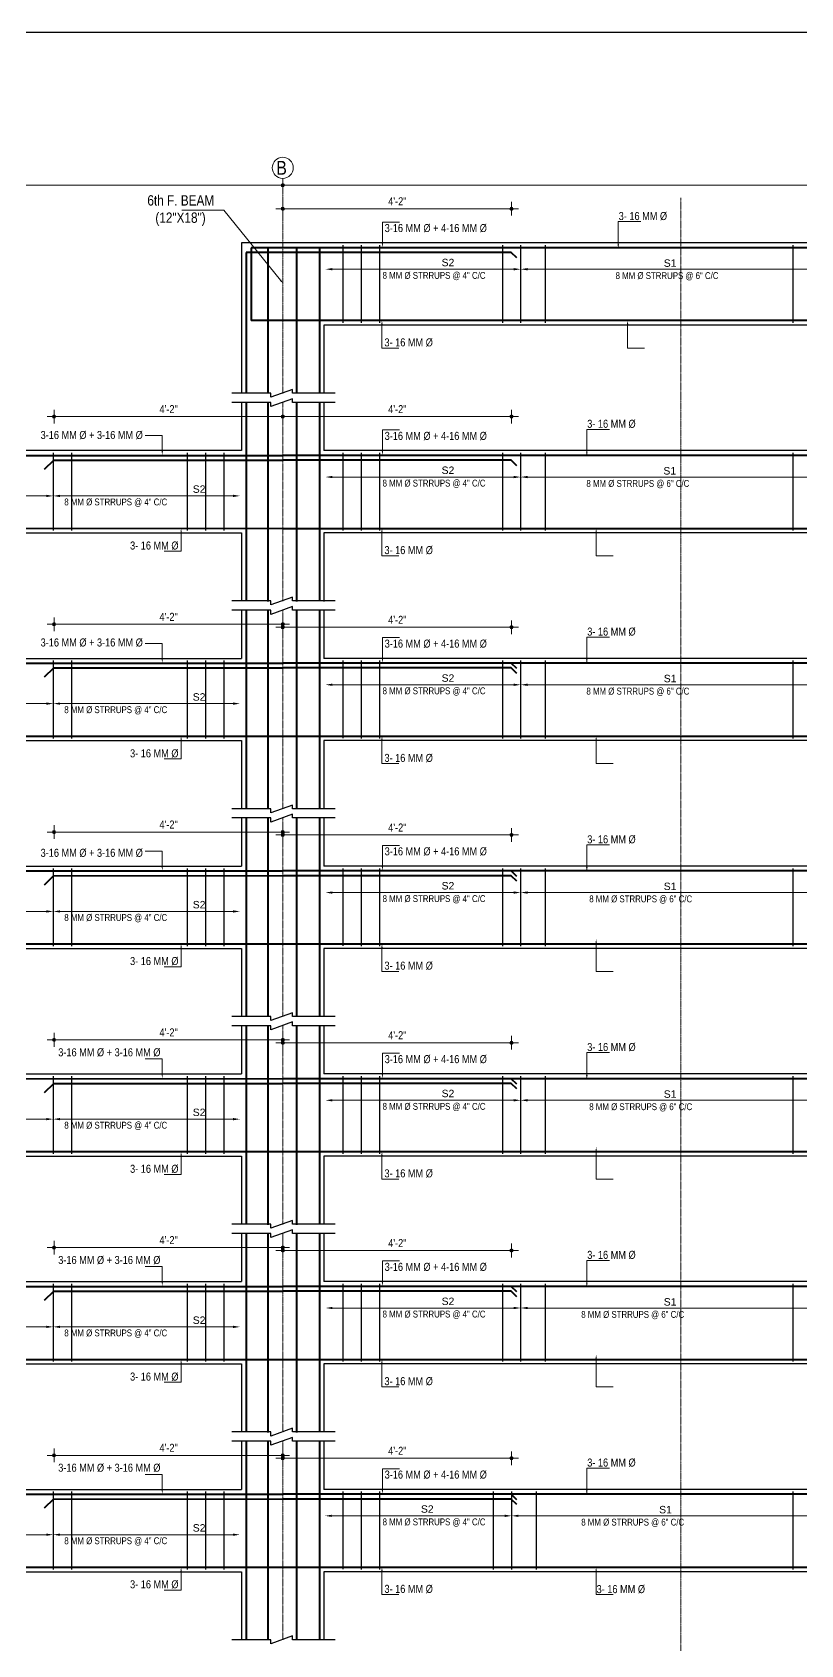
# Model space of a CAD drawing. Header units: inches. Extents: x 57837 to 133168, y 6972 to 27776.
# Drawn here: x 66768 to 67440, y 8553 to 9963 of the extents above; entities that cross this region are included whole.
import ezdxf

# ---------------------------------------------------------------- set-up
doc = ezdxf.new("R2010")
doc.units = ezdxf.units.IN
doc.header["$MEASUREMENT"] = 0
doc.linetypes.add('CENTER', pattern=[2, 1.25, -0.25, 0.25, -0.25])
doc.linetypes.add('CENTER2', pattern=[1.125, 0.75, -0.125, 0.125, -0.125])
for name, color, linetype, lineweight in [('CENTER', 9, 'CENTER', 5), ('DIM', 2, 'Continuous', 13), ('ROD', 1, 'Continuous', 40), ('STIRRUPS', 4, 'Continuous', 30)]:
    doc.layers.add(name, color=color, linetype=linetype, lineweight=lineweight)
for name, color, linetype in [('elevation', 3, 'Continuous'), ('text', 255, 'Continuous'), ('walls', 32, 'Continuous')]:
    doc.layers.add(name, color=color, linetype=linetype)
doc.styles.add('Arial', font='arial.ttf', dxfattribs={"height": 6.5})
doc.styles.get("Standard").update_dxf_attribs({"font": 'ARIALN.TTF', "height": 7})

msp = doc.modelspace()

# ---------------------------------------------------------------- hatches: boundary and pattern name
at = {"lineweight": 13}
h = msp.add_hatch(color=256, dxfattribs=at)
edge = h.paths.add_edge_path()
edge.add_arc((66986.7, 9829.4), 1.42, 0, 360)
h = msp.add_hatch(color=256, dxfattribs=at)
edge = h.paths.add_edge_path()
edge.add_arc((66986.7, 9829.4), 1.42, 0, 360)
h = msp.add_hatch(color=256, dxfattribs=at)
edge = h.paths.add_edge_path()
edge.add_arc((66986.7, 9808.8), 1.42, 0, 360)
h = msp.add_hatch(color=256, dxfattribs=at)
edge = h.paths.add_edge_path()
edge.add_arc((67186.7, 9808.8), 1.42, 0, 360)
h = msp.add_hatch(color=256, dxfattribs=at)
edge = h.paths.add_edge_path()
edge.add_arc((66786.7, 9627), 1.42, 0, 360)
h = msp.add_hatch(color=256, dxfattribs=at)
edge = h.paths.add_edge_path()
edge.add_arc((66986.7, 9627), 1.42, 0, 360)
h = msp.add_hatch(color=256, dxfattribs=at)
edge = h.paths.add_edge_path()
edge.add_arc((66986.7, 9627), 1.42, 0, 360)
h = msp.add_hatch(color=256, dxfattribs=at)
edge = h.paths.add_edge_path()
edge.add_arc((67186.7, 9627), 1.42, 0, 360)
h = msp.add_hatch(color=256, dxfattribs=at)
edge = h.paths.add_edge_path()
edge.add_arc((66786.7, 9445.3), 1.42, 0, 360)
h = msp.add_hatch(color=256, dxfattribs=at)
edge = h.paths.add_edge_path()
edge.add_arc((66986.7, 9445.3), 1.42, 0, 360)
h = msp.add_hatch(color=256, dxfattribs=at)
edge = h.paths.add_edge_path()
edge.add_arc((66986.7, 9442.7), 1.42, 0, 360)
h = msp.add_hatch(color=256, dxfattribs=at)
edge = h.paths.add_edge_path()
edge.add_arc((67186.7, 9442.7), 1.42, 0, 360)
h = msp.add_hatch(color=256, dxfattribs=at)
edge = h.paths.add_edge_path()
edge.add_arc((66786.7, 9263.5), 1.42, 0, 360)
h = msp.add_hatch(color=256, dxfattribs=at)
edge = h.paths.add_edge_path()
edge.add_arc((66986.7, 9263.5), 1.42, 0, 360)
h = msp.add_hatch(color=256, dxfattribs=at)
edge = h.paths.add_edge_path()
edge.add_arc((66986.7, 9261), 1.42, 0, 360)
h = msp.add_hatch(color=256, dxfattribs=at)
edge = h.paths.add_edge_path()
edge.add_arc((67186.7, 9261), 1.42, 0, 360)
h = msp.add_hatch(color=256, dxfattribs=at)
edge = h.paths.add_edge_path()
edge.add_arc((66786.7, 9081.8), 1.42, 0, 360)
h = msp.add_hatch(color=256, dxfattribs=at)
edge = h.paths.add_edge_path()
edge.add_arc((66986.7, 9081.8), 1.42, 0, 360)
h = msp.add_hatch(color=256, dxfattribs=at)
edge = h.paths.add_edge_path()
edge.add_arc((66986.7, 9079.2), 1.42, 0, 360)
h = msp.add_hatch(color=256, dxfattribs=at)
edge = h.paths.add_edge_path()
edge.add_arc((67186.7, 9079.2), 1.42, 0, 360)
h = msp.add_hatch(color=256, dxfattribs=at)
edge = h.paths.add_edge_path()
edge.add_arc((66786.7, 8900.1), 1.42, 0, 360)
h = msp.add_hatch(color=256, dxfattribs=at)
edge = h.paths.add_edge_path()
edge.add_arc((66986.7, 8900.1), 1.42, 0, 360)
h = msp.add_hatch(color=256, dxfattribs=at)
edge = h.paths.add_edge_path()
edge.add_arc((66986.7, 8897.5), 1.42, 0, 360)
h = msp.add_hatch(color=256, dxfattribs=at)
edge = h.paths.add_edge_path()
edge.add_arc((67186.7, 8897.5), 1.42, 0, 360)
h = msp.add_hatch(color=256, dxfattribs=at)
edge = h.paths.add_edge_path()
edge.add_arc((66786.7, 8718.3), 1.42, 0, 360)
h = msp.add_hatch(color=256, dxfattribs=at)
edge = h.paths.add_edge_path()
edge.add_arc((66986.7, 8718.3), 1.42, 0, 360)
h = msp.add_hatch(color=256, dxfattribs=at)
edge = h.paths.add_edge_path()
edge.add_arc((66986.7, 8715.8), 1.42, 0, 360)
h = msp.add_hatch(color=256, dxfattribs=at)
edge = h.paths.add_edge_path()
edge.add_arc((67186.7, 8715.8), 1.42, 0, 360)

# ---------------------------------------------------------------- linework, layer by layer
at = {"color": 1}
msp.add_line((65792, 9963.2), (68482, 9963.2), dxfattribs=at)
at = {"lineweight": 13}
for p, q in [((66986.7, 9823.4), (66986.7, 9835.4)), ((66986.7, 9835.4), (66986.7, 9823.4)), ((66992.7, 9829.4), (66980.7, 9829.4)), ((66980.7, 9829.4), (66992.7, 9829.4)), ((66992.7, 9808.8), (66980.7, 9808.8)), ((66986.7, 9802.8), (66986.7, 9814.8)), ((67180.7, 9808.8), (67192.7, 9808.8)), ((67186.7, 9814.8), (67186.7, 9802.8)), ((66792.7, 9627), (66780.7, 9627)), ((66786.7, 9621), (66786.7, 9633)), ((66992.7, 9627), (66980.7, 9627)), ((66980.7, 9627), (66992.7, 9627)), ((66986.7, 9621), (66986.7, 9633)), ((66986.7, 9633), (66986.7, 9621)), ((67180.7, 9627), (67192.7, 9627)), ((67186.7, 9633), (67186.7, 9621)), ((66786.7, 9439.3), (66786.7, 9451.3)), ((66986.7, 9451.3), (66986.7, 9439.3)), ((66792.7, 9445.3), (66780.7, 9445.3)), ((66980.7, 9445.3), (66992.7, 9445.3)), ((66992.7, 9442.7), (66980.7, 9442.7)), ((66986.7, 9436.7), (66986.7, 9448.7)), ((67180.7, 9442.7), (67192.7, 9442.7)), ((67186.7, 9448.7), (67186.7, 9436.7)), ((66786.7, 9257.5), (66786.7, 9269.5)), ((66986.7, 9269.5), (66986.7, 9257.5)), ((66792.7, 9263.5), (66780.7, 9263.5)), ((66980.7, 9263.5), (66992.7, 9263.5)), ((66992.7, 9261), (66980.7, 9261)), ((66986.7, 9255), (66986.7, 9267)), ((67180.7, 9261), (67192.7, 9261)), ((67186.7, 9267), (67186.7, 9255)), ((66786.7, 9075.8), (66786.7, 9087.8)), ((66986.7, 9087.8), (66986.7, 9075.8)), ((66986.7, 9073.2), (66986.7, 9085.2)), ((67186.7, 9085.2), (67186.7, 9073.2)), ((66792.7, 9081.8), (66780.7, 9081.8)), ((66980.7, 9081.8), (66992.7, 9081.8)), ((66992.7, 9079.2), (66980.7, 9079.2)), ((67180.7, 9079.2), (67192.7, 9079.2)), ((66786.7, 8894.1), (66786.7, 8906.1)), ((66986.7, 8906.1), (66986.7, 8894.1)), ((66986.7, 8891.5), (66986.7, 8903.5)), ((67186.7, 8903.5), (67186.7, 8891.5)), ((66792.7, 8900.1), (66780.7, 8900.1)), ((66980.7, 8900.1), (66992.7, 8900.1)), ((66992.7, 8897.5), (66980.7, 8897.5)), ((67180.7, 8897.5), (67192.7, 8897.5)), ((66792.7, 8718.3), (66780.7, 8718.3)), ((66786.7, 8712.3), (66786.7, 8724.3)), ((66980.7, 8718.3), (66992.7, 8718.3)), ((66986.7, 8724.3), (66986.7, 8712.3)), ((66986.7, 8709.8), (66986.7, 8721.8)), ((67186.7, 8721.8), (67186.7, 8709.8)), ((66992.7, 8715.8), (66980.7, 8715.8)), ((67180.7, 8715.8), (67192.7, 8715.8))]:
    msp.add_line(p, q, dxfattribs=at)
for p, q in [((67858.8, 9778.9), (66950.7, 9778.9)), ((66950.7, 9778.9), (66950.7, 9647.4)), ((66950.7, 9706.9), (66950.7, 9647.4)), ((66950.7, 9706.9), (66950.7, 9647.4)), ((67022.7, 9706.9), (67022.7, 9647.4)), ((67638.7, 9706.9), (67022.7, 9706.9)), ((67022.7, 9706.9), (67022.7, 9647.4)), ((67022.7, 9706.9), (67022.7, 9647.4)), ((67022.7, 9706.9), (67022.7, 9647.4)), ((66950.7, 9639.3), (66950.7, 9597.2)), ((66950.7, 9639.3), (66950.7, 9597.2)), ((67022.7, 9639.3), (67022.7, 9597.2)), ((67022.7, 9639.3), (67022.7, 9597.2)), ((67022.7, 9639.3), (67022.7, 9597.2)), ((67022.7, 9639.3), (67022.7, 9597.6)), ((67022.7, 9639.3), (67022.7, 9597.2)), ((66950.7, 9597.2), (66282.7, 9597.2)), ((67858.8, 9597.2), (67022.7, 9597.2)), ((66354.7, 9525.2), (66950.7, 9525.2)), ((66950.7, 9525.2), (66950.7, 9465.7)), ((66950.7, 9525.2), (66950.7, 9465.7)), ((66950.7, 9525.2), (66950.7, 9465.7)), ((67022.7, 9525.2), (67022.7, 9465.7)), ((67638.7, 9525.2), (67022.7, 9525.2)), ((67022.7, 9525.2), (67022.7, 9465.7)), ((67022.7, 9525.2), (67022.7, 9465.7)), ((67022.7, 9525.2), (67022.7, 9465.7)), ((67022.7, 9525.2), (67022.7, 9465.3)), ((66950.7, 9457.6), (66950.7, 9415.5)), ((66950.7, 9457.6), (66950.7, 9415.5)), ((67022.7, 9457.6), (67022.7, 9415.5)), ((67022.7, 9457.6), (67022.7, 9415.5)), ((67022.7, 9457.6), (67022.7, 9415.5)), ((67022.7, 9457.6), (67022.7, 9415.8)), ((67022.7, 9457.6), (67022.7, 9415.5)), ((66402.6, 9415.5), (66950.7, 9415.5)), ((67858.8, 9415.5), (67022.7, 9415.5)), ((66354.7, 9343.5), (66950.7, 9343.5)), ((66950.7, 9343.5), (66950.7, 9284)), ((66950.7, 9343.5), (66950.7, 9284)), ((66950.7, 9343.5), (66950.7, 9284)), ((67022.7, 9343.5), (67022.7, 9284)), ((67638.7, 9343.5), (67022.7, 9343.5)), ((67022.7, 9343.5), (67022.7, 9284)), ((67022.7, 9343.5), (67022.7, 9284)), ((67022.7, 9343.5), (67022.7, 9284)), ((66950.7, 9275.9), (66950.7, 9233.7)), ((66950.7, 9275.9), (66950.7, 9233.7)), ((67022.7, 9275.9), (67022.7, 9233.7)), ((67022.7, 9275.9), (67022.7, 9233.7)), ((67022.7, 9275.9), (67022.7, 9233.7)), ((67022.7, 9275.9), (67022.7, 9234.1)), ((67022.7, 9275.9), (67022.7, 9233.7)), ((66402.6, 9233.7), (66950.7, 9233.7)), ((67858.8, 9233.7), (67022.7, 9233.7)), ((66354.7, 9161.7), (66950.7, 9161.7)), ((66950.7, 9161.7), (66950.7, 9102.2)), ((66950.7, 9161.7), (66950.7, 9102.2)), ((66950.7, 9161.7), (66950.7, 9102.2)), ((67022.7, 9161.7), (67022.7, 9102.2)), ((67638.7, 9161.7), (67022.7, 9161.7)), ((67022.7, 9161.7), (67022.7, 9102.2)), ((67022.7, 9161.7), (67022.7, 9102.2)), ((67022.7, 9161.7), (67022.7, 9102.2)), ((67022.7, 9161.7), (67022.7, 9101.9)), ((66950.7, 9094.1), (66950.7, 9052)), ((66950.7, 9094.1), (66950.7, 9052)), ((67022.7, 9094.1), (67022.7, 9052)), ((67022.7, 9094.1), (67022.7, 9052)), ((67022.7, 9094.1), (67022.7, 9052)), ((67022.7, 9094.1), (67022.7, 9052.4)), ((67022.7, 9094.1), (67022.7, 9052)), ((66402.6, 9052), (66950.7, 9052)), ((67858.8, 9052), (67022.7, 9052)), ((66354.7, 8980), (66950.7, 8980)), ((66950.7, 8980), (66950.7, 8920.5)), ((66950.7, 8980), (66950.7, 8920.5)), ((66950.7, 8980), (66950.7, 8920.5)), ((67022.7, 8980), (67022.7, 8920.5)), ((67638.7, 8980), (67022.7, 8980)), ((67022.7, 8980), (67022.7, 8920.5)), ((67022.7, 8980), (67022.7, 8920.5)), ((67022.7, 8980), (67022.7, 8920.5)), ((66950.7, 8912.4), (66950.7, 8870.3)), ((66950.7, 8912.4), (66950.7, 8870.3)), ((67022.7, 8912.4), (67022.7, 8870.3)), ((67022.7, 8912.4), (67022.7, 8870.3)), ((67022.7, 8912.4), (67022.7, 8870.3)), ((67022.7, 8912.4), (67022.7, 8870.6)), ((67022.7, 8912.4), (67022.7, 8870.3)), ((66402.6, 8870.3), (66950.7, 8870.3)), ((67858.8, 8870.3), (67022.7, 8870.3)), ((66354.7, 8798.3), (66950.7, 8798.3)), ((66950.7, 8798.3), (66950.7, 8738.8)), ((66950.7, 8798.3), (66950.7, 8738.8)), ((66950.7, 8798.3), (66950.7, 8738.8)), ((67022.7, 8798.3), (67022.7, 8738.8)), ((67638.7, 8798.3), (67022.7, 8798.3)), ((67022.7, 8798.3), (67022.7, 8738.8)), ((67022.7, 8798.3), (67022.7, 8738.8)), ((67022.7, 8798.3), (67022.7, 8738.8)), ((66950.7, 8730.6), (66950.7, 8688.5)), ((66950.7, 8730.6), (66950.7, 8688.5)), ((67022.7, 8730.6), (67022.7, 8688.5)), ((67022.7, 8730.6), (67022.7, 8688.5)), ((67022.7, 8730.6), (67022.7, 8688.5)), ((67022.7, 8730.6), (67022.7, 8688.9)), ((67022.7, 8730.6), (67022.7, 8688.5)), ((66402.6, 8688.5), (66950.7, 8688.5)), ((67638.7, 8688.5), (67022.7, 8688.5)), ((66354.7, 8616.5), (66950.7, 8616.5)), ((66950.7, 8616.5), (66950.7, 8557)), ((66950.7, 8616.5), (66950.7, 8557)), ((66950.7, 8616.5), (66950.7, 8557)), ((67022.7, 8616.5), (67022.7, 8557)), ((67638.7, 8616.5), (67022.7, 8616.5)), ((67022.7, 8616.5), (67022.7, 8557)), ((67022.7, 8616.5), (67022.7, 8557)), ((67022.7, 8616.5), (67022.7, 8557))]:
    msp.add_line(p, q)
for centre in [(66986.7, 9829.4), (66986.7, 9829.4), (66986.7, 9808.8), (67186.7, 9808.8), (66786.7, 9627), (66986.7, 9627), (66986.7, 9627), (67186.7, 9627), (66786.7, 9445.3), (66986.7, 9445.3), (66986.7, 9442.7), (67186.7, 9442.7), (66786.7, 9263.5), (66986.7, 9263.5), (66986.7, 9261), (67186.7, 9261), (66786.7, 9081.8), (66986.7, 9081.8), (66986.7, 9079.2), (67186.7, 9079.2), (66786.7, 8900.1), (66986.7, 8900.1), (66986.7, 8897.5), (67186.7, 8897.5), (66786.7, 8718.3), (66986.7, 8718.3), (66986.7, 8715.8), (67186.7, 8715.8)]:
    msp.add_circle(centre, 1.42, dxfattribs=at)
at = {"layer": 'CENTER', "linetype": 'CENTER2', "lineweight": 5}
for p, q in [((66986.7, 9835.4), (66986.7, 9647.3)), ((67334.7, 8347.2), (67334.7, 9818.2)), ((66986.7, 9639.5), (66986.7, 9465.5)), ((66986.7, 9457.7), (66986.7, 9283.8)), ((66986.7, 9276), (66986.7, 9102.1)), ((66986.7, 9094.3), (66986.7, 8920.3)), ((66986.7, 8912.5), (66986.7, 8738.6)), ((66986.7, 8730.8), (66986.7, 8556.9))]:
    msp.add_line(p, q, dxfattribs=at)
at = {"layer": 'DIM'}
for p, q in [((66322.7, 9829.4), (66982.7, 9829.4)), ((67650.7, 9829.4), (66990.7, 9829.4)), ((67182.7, 9808.8), (66990.7, 9808.8)), ((66982.7, 9627), (66790.7, 9627)), ((67182.7, 9627), (66990.7, 9627)), ((66982.7, 9445.3), (66790.7, 9445.3)), ((67182.7, 9442.7), (66990.7, 9442.7)), ((66982.7, 9263.5), (66790.7, 9263.5)), ((67182.7, 9261), (66990.7, 9261)), ((66982.7, 9081.8), (66790.7, 9081.8)), ((67182.7, 9079.2), (66990.7, 9079.2)), ((66982.7, 8900.1), (66790.7, 8900.1)), ((67182.7, 8897.5), (66990.7, 8897.5)), ((66982.7, 8718.3), (66790.7, 8718.3)), ((67182.7, 8715.8), (66990.7, 8715.8))]:
    msp.add_line(p, q, dxfattribs=at)
at = {"layer": 'DIM', "ltscale": 3}
for p, q in [((66935.2, 9807.5), (66898.5, 9807.5)), ((66984.7, 9746.2), (66935.2, 9807.5)), ((67073.8, 9779), (67073.8, 9797.1)), ((67073.8, 9797.1), (67088.7, 9797.1)), ((66881.3, 9610.3), (66866.5, 9610.3)), ((66881.3, 9597.3), (66881.3, 9610.3)), ((67073.8, 9597.3), (67073.8, 9615.3)), ((67073.8, 9615.3), (67088.7, 9615.3)), ((66881.3, 9428.6), (66866.5, 9428.6)), ((66881.3, 9415.6), (66881.3, 9428.6)), ((67073.8, 9415.6), (67073.8, 9433.6)), ((67073.8, 9433.6), (67088.7, 9433.6)), ((66881.3, 9246.8), (66866.5, 9246.8)), ((66881.3, 9233.8), (66881.3, 9246.8)), ((67073.8, 9233.8), (67073.8, 9251.8)), ((67073.8, 9251.8), (67088.7, 9251.8)), ((67073.8, 9052.1), (67073.8, 9070.1)), ((67073.8, 9070.1), (67088.7, 9070.1)), ((66881.3, 9065.1), (66866.5, 9065.1)), ((66881.3, 9052.1), (66881.3, 9065.1)), ((67073.8, 8870.4), (67073.8, 8888.4)), ((67073.8, 8888.4), (67088.7, 8888.4)), ((66881.3, 8883.4), (66866.5, 8883.4)), ((66881.3, 8870.4), (66881.3, 8883.4)), ((67073.8, 8688.6), (67073.8, 8706.6)), ((67073.8, 8706.6), (67088.7, 8706.6)), ((66881.3, 8701.6), (66866.5, 8701.6)), ((66881.3, 8688.6), (66881.3, 8701.6))]:
    msp.add_line(p, q, dxfattribs=at)
at = {"layer": 'DIM', "lineweight": 13}
for p, q in [((67280, 9777.8), (67280, 9797.5)), ((67280, 9797.5), (67299.9, 9797.5)), ((67252.5, 9596.1), (67252.5, 9615.8)), ((67252.5, 9615.8), (67272.4, 9615.8)), ((67252.5, 9414.4), (67252.5, 9434.1)), ((67252.5, 9434.1), (67272.4, 9434.1)), ((67252.5, 9232.6), (67252.5, 9252.3)), ((67252.5, 9252.3), (67272.4, 9252.3)), ((67252.5, 9050.9), (67252.5, 9070.6)), ((67252.5, 9070.6), (67272.4, 9070.6)), ((67252.5, 8869.2), (67252.5, 8888.9)), ((67252.5, 8888.9), (67272.4, 8888.9)), ((67252.5, 8687.4), (67252.5, 8707.1)), ((67252.5, 8707.1), (67272.4, 8707.1))]:
    msp.add_line(p, q, dxfattribs=at)
at = {"layer": 'DIM', "lineweight": 9}
for p, q in [((67030.1, 9755.9), (67188.7, 9755.9)), ((67448.7, 9755.9), (67200.7, 9755.9)), ((67030.1, 9574.1), (67188.7, 9574.1)), ((67448.2, 9574.1), (67200.7, 9574.1)), ((66525.5, 9557.6), (66780, 9557.6)), ((66943.3, 9557.6), (66792, 9557.6)), ((67030.1, 9392.4), (67188.7, 9392.4)), ((67448.7, 9392.4), (67200.7, 9392.4)), ((66525.5, 9375.9), (66780, 9375.9)), ((66943.3, 9375.9), (66792, 9375.9)), ((67030.1, 9210.6), (67188.7, 9210.6)), ((67448.7, 9210.6), (67200.7, 9210.6)), ((66525.5, 9194.1), (66780, 9194.1)), ((66943.3, 9194.1), (66792, 9194.1)), ((67030.1, 9028.9), (67188.7, 9028.9)), ((67448.7, 9028.9), (67200.7, 9028.9)), ((66525.5, 9012.4), (66780, 9012.4)), ((66943.3, 9012.4), (66792, 9012.4)), ((67030.1, 8847.2), (67188.7, 8847.2)), ((67448.7, 8847.2), (67200.7, 8847.2)), ((66525.5, 8830.7), (66780, 8830.7)), ((66943.3, 8830.7), (66792, 8830.7)), ((67029.5, 8665.4), (67180.7, 8665.4)), ((67448.7, 8665.4), (67192.7, 8665.4)), ((66525.5, 8648.9), (66780, 8648.9)), ((66943.3, 8648.9), (66792, 8648.9))]:
    msp.add_line(p, q, dxfattribs=at)
at = {"layer": 'DIM', "ltscale": 3, "extrusion": (0, 0, -1)}
for p, q in [((67073.4, 9707), (67073.4, 9686.9)), ((67288.2, 9707), (67288.2, 9686.9)), ((67073.4, 9686.9), (67088.2, 9686.9)), ((67288.2, 9686.9), (67303, 9686.9)), ((66897.8, 9525.2), (66897.8, 9509.2)), ((67073.4, 9525.2), (67073.4, 9505.2)), ((67260.7, 9525.2), (67260.7, 9505.2)), ((66897.8, 9509.2), (66883, 9509.2)), ((67073.4, 9505.2), (67088.2, 9505.2)), ((67260.7, 9505.2), (67275.5, 9505.2)), ((66897.8, 9343.5), (66897.8, 9327.5)), ((67073.4, 9343.5), (67073.4, 9323.5)), ((67260.7, 9343.5), (67260.7, 9323.5)), ((66897.8, 9327.5), (66883, 9327.5)), ((67073.4, 9323.5), (67088.2, 9323.5)), ((67260.7, 9323.5), (67275.5, 9323.5)), ((66897.8, 9161.8), (66897.8, 9145.7)), ((67073.4, 9161.8), (67073.4, 9141.7)), ((67260.7, 9165.7), (67260.7, 9141.7)), ((67260.7, 9161.8), (67260.7, 9141.7)), ((66897.8, 9145.7), (66883, 9145.7)), ((67073.4, 9141.7), (67088.2, 9141.7)), ((67260.7, 9141.7), (67275.5, 9141.7)), ((67260.7, 9141.7), (67275.5, 9141.7)), ((66897.8, 8980), (66897.8, 8964)), ((67073.4, 8980), (67073.4, 8960)), ((67260.7, 8984), (67260.7, 8960)), ((67260.7, 8980), (67260.7, 8960)), ((66897.8, 8964), (66883, 8964)), ((67073.4, 8960), (67088.2, 8960)), ((67260.7, 8960), (67275.5, 8960)), ((67260.7, 8960), (67275.5, 8960)), ((67260.7, 8802.3), (67260.7, 8778.3)), ((66897.8, 8798.3), (66897.8, 8782.3)), ((67073.4, 8798.3), (67073.4, 8778.3)), ((67260.7, 8798.3), (67260.7, 8778.3)), ((66897.8, 8782.3), (66883, 8782.3)), ((67073.4, 8778.3), (67088.2, 8778.3)), ((67260.7, 8778.3), (67275.5, 8778.3)), ((67260.7, 8778.3), (67275.5, 8778.3)), ((66897.8, 8616.5), (66897.8, 8600.5)), ((67073.4, 8616.5), (67073.4, 8596.5)), ((67260.7, 8616.5), (67260.7, 8596.5)), ((66897.8, 8600.5), (66883, 8600.5)), ((67073.4, 8596.5), (67088.2, 8596.5)), ((67260.7, 8596.5), (67275.5, 8596.5))]:
    msp.add_line(p, q, dxfattribs=at)
at = {"layer": 'DIM'}
msp.add_circle((66986.7, 9844.6), 9.23, dxfattribs=at)
at = {"layer": 'DIM', "ltscale": 3}
for points in [[(67074.5, 9779), (67073.8, 9775), (67073.2, 9779)], [(66985.3, 9746.7), (66987.3, 9743.1), (66984.2, 9745.8)], [(66882, 9597.3), (66881.3, 9593.3), (66880.7, 9597.3)], [(67074.5, 9597.3), (67073.8, 9593.3), (67073.2, 9597.3)], [(66882, 9415.6), (66881.3, 9411.6), (66880.7, 9415.6)], [(67074.5, 9415.6), (67073.8, 9411.6), (67073.2, 9415.6)], [(66882, 9233.8), (66881.3, 9229.8), (66880.7, 9233.8)], [(67074.5, 9233.8), (67073.8, 9229.8), (67073.2, 9233.8)], [(66882, 9052.1), (66881.3, 9048.1), (66880.7, 9052.1)], [(67074.5, 9052.1), (67073.8, 9048.1), (67073.2, 9052.1)], [(66882, 8870.4), (66881.3, 8866.4), (66880.7, 8870.4)], [(67074.5, 8870.4), (67073.8, 8866.4), (67073.2, 8870.4)], [(66882, 8688.6), (66881.3, 8684.6), (66880.7, 8688.6)], [(67074.5, 8688.6), (67073.8, 8684.6), (67073.2, 8688.6)]]:
    msp.add_solid(points, dxfattribs=at)
at = {"layer": 'DIM', "lineweight": 13}
for points in [[(67280.7, 9777.8), (67280, 9773.8), (67279.4, 9777.8)], [(67253.2, 9596.1), (67252.5, 9592.1), (67251.9, 9596.1)], [(67253.2, 9414.4), (67252.5, 9410.4), (67251.9, 9414.4)], [(67253.2, 9232.6), (67252.5, 9228.6), (67251.9, 9232.6)], [(67253.2, 9050.9), (67252.5, 9046.9), (67251.9, 9050.9)], [(67253.2, 8869.2), (67252.5, 8865.2), (67251.9, 8869.2)], [(67253.2, 8687.4), (67252.5, 8683.4), (67251.9, 8687.4)]]:
    msp.add_solid(points, dxfattribs=at)
at = {"layer": 'DIM'}
for points in [[(67030.1, 9756.9), (67030.1, 9754.9), (67024.1, 9755.9)], [(67188.7, 9756.9), (67188.7, 9754.9), (67194.7, 9755.9)], [(67200.7, 9756.9), (67200.7, 9754.9), (67194.7, 9755.9)], [(67030.1, 9575.1), (67030.1, 9573.1), (67024.1, 9574.1)], [(67188.7, 9575.1), (67188.7, 9573.1), (67194.7, 9574.1)], [(67200.7, 9575.1), (67200.7, 9573.1), (67194.7, 9574.1)], [(66780, 9558.6), (66780, 9556.6), (66786, 9557.6)], [(66792, 9558.6), (66792, 9556.6), (66786, 9557.6)], [(66943.3, 9558.6), (66943.3, 9556.6), (66949.3, 9557.6)], [(67030.1, 9393.4), (67030.1, 9391.4), (67024.1, 9392.4)], [(67188.7, 9393.4), (67188.7, 9391.4), (67194.7, 9392.4)], [(67200.7, 9393.4), (67200.7, 9391.4), (67194.7, 9392.4)], [(66780, 9376.9), (66780, 9374.9), (66786, 9375.9)], [(66792, 9376.9), (66792, 9374.9), (66786, 9375.9)], [(66943.3, 9376.9), (66943.3, 9374.9), (66949.3, 9375.9)], [(67030.1, 9211.6), (67030.1, 9209.6), (67024.1, 9210.6)], [(67188.7, 9211.6), (67188.7, 9209.6), (67194.7, 9210.6)], [(67200.7, 9211.6), (67200.7, 9209.6), (67194.7, 9210.6)], [(66780, 9195.1), (66780, 9193.1), (66786, 9194.1)], [(66792, 9195.1), (66792, 9193.1), (66786, 9194.1)], [(66943.3, 9195.1), (66943.3, 9193.1), (66949.3, 9194.1)], [(67030.1, 9029.9), (67030.1, 9027.9), (67024.1, 9028.9)], [(67188.7, 9029.9), (67188.7, 9027.9), (67194.7, 9028.9)], [(67200.7, 9029.9), (67200.7, 9027.9), (67194.7, 9028.9)], [(66780, 9013.4), (66780, 9011.4), (66786, 9012.4)], [(66792, 9013.4), (66792, 9011.4), (66786, 9012.4)], [(66943.3, 9013.4), (66943.3, 9011.4), (66949.3, 9012.4)], [(67030.1, 8848.2), (67030.1, 8846.2), (67024.1, 8847.2)], [(67188.7, 8848.2), (67188.7, 8846.2), (67194.7, 8847.2)], [(67200.7, 8848.2), (67200.7, 8846.2), (67194.7, 8847.2)], [(66780, 8831.7), (66780, 8829.7), (66786, 8830.7)], [(66792, 8831.7), (66792, 8829.7), (66786, 8830.7)], [(66943.3, 8831.7), (66943.3, 8829.7), (66949.3, 8830.7)], [(67029.5, 8666.4), (67029.5, 8664.4), (67023.5, 8665.4)], [(67180.7, 8666.4), (67180.7, 8664.4), (67186.7, 8665.4)], [(67192.7, 8666.4), (67192.7, 8664.4), (67186.7, 8665.4)], [(66780, 8649.9), (66780, 8647.9), (66786, 8648.9)], [(66792, 8649.9), (66792, 8647.9), (66786, 8648.9)], [(66943.3, 8649.9), (66943.3, 8647.9), (66949.3, 8648.9)]]:
    msp.add_solid(points, dxfattribs=at)
at = {"layer": 'DIM', "ltscale": 3, "extrusion": (0, 0, -1)}
for points in [[(-67074.1, 9707), (-67073.4, 9711), (-67072.7, 9707)], [(-67288.9, 9707), (-67288.2, 9711), (-67287.5, 9707)], [(-66898.5, 9525.2), (-66897.8, 9529.2), (-66897.2, 9525.2)], [(-67074.1, 9525.2), (-67073.4, 9529.2), (-67072.7, 9525.2)], [(-67261.4, 9525.2), (-67260.7, 9529.2), (-67260, 9525.2)], [(-66898.5, 9343.5), (-66897.8, 9347.5), (-66897.2, 9343.5)], [(-67074.1, 9343.5), (-67073.4, 9347.5), (-67072.7, 9343.5)], [(-67261.4, 9343.5), (-67260.7, 9347.5), (-67260, 9343.5)], [(-67261.4, 9165.7), (-67260.7, 9169.7), (-67260, 9165.7)], [(-66898.5, 9161.8), (-66897.8, 9165.8), (-66897.2, 9161.8)], [(-67074.1, 9161.8), (-67073.4, 9165.8), (-67072.7, 9161.8)], [(-67261.4, 9161.8), (-67260.7, 9165.8), (-67260, 9161.8)], [(-67261.4, 8984), (-67260.7, 8988), (-67260, 8984)], [(-66898.5, 8980), (-66897.8, 8984), (-66897.2, 8980)], [(-67074.1, 8980), (-67073.4, 8984), (-67072.7, 8980)], [(-67261.4, 8980), (-67260.7, 8984), (-67260, 8980)], [(-66898.5, 8798.3), (-66897.8, 8802.3), (-66897.2, 8798.3)], [(-67074.1, 8798.3), (-67073.4, 8802.3), (-67072.7, 8798.3)], [(-67261.4, 8802.3), (-67260.7, 8806.3), (-67260, 8802.3)], [(-67261.4, 8798.3), (-67260.7, 8802.3), (-67260, 8798.3)], [(-66898.5, 8616.5), (-66897.8, 8620.5), (-66897.2, 8616.5)], [(-67074.1, 8616.5), (-67073.4, 8620.5), (-67072.7, 8616.5)], [(-67261.4, 8616.5), (-67260.7, 8620.5), (-67260, 8616.5)]]:
    msp.add_solid(points, dxfattribs=at)
at = {"layer": 'elevation'}
for p, q in [((66950.7, 9639.3), (66950.7, 9597.6)), ((67022.7, 9639.3), (67022.7, 9597.6)), ((67018.7, 9595.6), (67018.7, 9555.6)), ((66950.7, 9457.6), (66950.7, 9415.8)), ((67022.7, 9457.6), (67022.7, 9415.8)), ((67018.7, 9413.8), (67018.7, 9373.8)), ((66950.7, 9275.9), (66950.7, 9234.1)), ((67022.7, 9275.9), (67022.7, 9234.1)), ((67018.7, 9232.1), (67018.7, 9192.1)), ((66950.7, 9094.1), (66950.7, 9052.4)), ((67022.7, 9094.1), (67022.7, 9052.4)), ((67018.7, 9050.4), (67018.7, 9010.4)), ((66950.7, 8912.4), (66950.7, 8870.6)), ((67022.7, 8912.4), (67022.7, 8870.6)), ((67018.7, 8868.6), (67018.7, 8828.6)), ((66950.7, 8730.6), (66950.7, 8688.9)), ((67022.7, 8730.6), (67022.7, 8688.9)), ((67018.7, 8686.9), (67018.7, 8646.9))]:
    msp.add_line(p, q, dxfattribs=at)
at = {"layer": 'ROD'}
for p, q in [((66986.7, 9770.6), (66954.7, 9770.6)), ((66954.7, 9770.6), (66954.7, 9647.4)), ((67969, 9774.7), (66959, 9774.7)), ((66959, 9774.7), (66959, 9710.9)), ((66973.6, 9774.7), (66973.6, 9647.1)), ((67186.4, 9770.6), (66986.7, 9770.6)), ((66998.6, 9774.7), (66998.6, 9647.1)), ((67018.7, 9774.7), (67018.7, 9647.4)), ((67018.7, 9774.7), (67018.7, 9647.4)), ((67018.7, 9774.7), (67018.7, 9647.4)), ((67018.7, 9774.7), (67018.7, 9647.4)), ((67191.4, 9765.8), (67186.4, 9770.6)), ((67972, 9711.1), (66959, 9710.9)), ((66954.7, 9639.3), (66954.7, 9465.7)), ((66954.7, 9639.3), (66954.7, 9465.7)), ((66973.6, 9639), (66973.6, 9465.3)), ((66998.6, 9639), (66998.6, 9465.3)), ((67018.7, 9639.3), (67018.7, 9465.7)), ((67018.7, 9639.3), (67018.7, 9465.7)), ((67018.7, 9639.3), (67018.7, 9465.7)), ((67018.7, 9639.3), (67018.7, 9465.7)), ((66318.7, 9593.1), (66986.7, 9593)), ((67969, 9593), (66986.7, 9593)), ((66778.4, 9581), (66786.6, 9588.8)), ((66786.6, 9588.8), (66986.7, 9588.8)), ((67186.4, 9588.8), (66986.7, 9588.8)), ((67191.4, 9584), (67186.4, 9588.8)), ((66286.7, 9529.3), (66986.7, 9529.2)), ((66986.7, 9529.2), (67846.1, 9529.2)), ((66954.7, 9457.6), (66954.7, 9284)), ((66954.7, 9457.6), (66954.7, 9284)), ((66973.6, 9457.2), (66973.6, 9283.6)), ((66998.6, 9457.2), (66998.6, 9283.6)), ((67018.7, 9457.6), (67018.7, 9284)), ((67018.7, 9457.6), (67018.7, 9284)), ((67018.7, 9457.6), (67018.7, 9284)), ((67018.7, 9457.6), (67018.7, 9284)), ((66318.7, 9411.3), (66986.7, 9411.3)), ((67186.4, 9411.3), (66986.7, 9411.3)), ((67969, 9411.3), (66986.7, 9411.3)), ((67191.4, 9406.5), (67186.4, 9411.3)), ((66778.4, 9399.2), (66786.6, 9407.1)), ((66786.6, 9407.1), (66986.7, 9407.1)), ((67186.4, 9407.1), (66986.7, 9407.1)), ((67191.4, 9402.3), (67186.4, 9407.1)), ((66286.7, 9347.6), (66986.7, 9347.4)), ((66986.7, 9347.4), (67846.1, 9347.4)), ((66954.7, 9275.9), (66954.7, 9102.2)), ((66954.7, 9275.9), (66954.7, 9102.2)), ((66973.6, 9275.5), (66973.6, 9101.9)), ((66998.6, 9275.5), (66998.6, 9101.9)), ((67018.7, 9275.9), (67018.7, 9102.2)), ((67018.7, 9275.9), (67018.7, 9102.2)), ((67018.7, 9275.9), (67018.7, 9102.2)), ((67018.7, 9275.9), (67018.7, 9102.2)), ((66318.7, 9229.6), (66986.7, 9229.5)), ((66778.4, 9217.5), (66786.6, 9225.4)), ((66786.6, 9225.4), (66986.7, 9225.3)), ((67186.4, 9229.5), (66986.7, 9229.5)), ((67969, 9229.5), (66986.7, 9229.5)), ((67186.4, 9225.3), (66986.7, 9225.3)), ((67191.4, 9224.7), (67186.4, 9229.5)), ((67191.4, 9220.6), (67186.4, 9225.3)), ((66286.7, 9165.9), (66986.7, 9165.7)), ((66986.7, 9165.7), (67846.1, 9165.7)), ((66954.7, 9094.1), (66954.7, 8920.5)), ((66954.7, 9094.1), (66954.7, 8920.5)), ((66973.6, 9093.7), (66973.6, 8920.1)), ((66998.6, 9093.7), (66998.6, 8920.1)), ((67018.7, 9094.1), (67018.7, 8920.5)), ((67018.7, 9094.1), (67018.7, 8920.5)), ((67018.7, 9094.1), (67018.7, 8920.5)), ((67018.7, 9094.1), (67018.7, 8920.5)), ((66318.7, 9047.9), (66986.7, 9047.8)), ((66778.4, 9035.8), (66786.6, 9043.6)), ((66786.6, 9043.6), (66986.7, 9043.6)), ((67186.4, 9047.8), (66986.7, 9047.8)), ((67969, 9047.8), (66986.7, 9047.8)), ((67186.4, 9043.6), (66986.7, 9043.6)), ((67191.4, 9043), (67186.4, 9047.8)), ((67191.4, 9038.8), (67186.4, 9043.6)), ((66286.7, 8984.1), (66986.7, 8984)), ((66986.7, 8984), (67846.1, 8984)), ((66954.7, 8912.4), (66954.7, 8738.8)), ((66954.7, 8912.4), (66954.7, 8738.8)), ((66973.6, 8912), (66973.6, 8738.4)), ((66998.6, 8912), (66998.6, 8738.4)), ((67018.7, 8912.4), (67018.7, 8738.8)), ((67018.7, 8912.4), (67018.7, 8738.8)), ((67018.7, 8912.4), (67018.7, 8738.8)), ((67018.7, 8912.4), (67018.7, 8738.8)), ((66318.7, 8866.1), (66986.7, 8866.1)), ((66778.4, 8854), (66786.6, 8861.9)), ((66786, 8866.1), (66786, 8866.1)), ((66786, 8866.1), (66986.7, 8866.1)), ((66786.6, 8861.9), (66986.7, 8861.9)), ((67186.4, 8866.1), (66986.7, 8866.1)), ((67969, 8866.1), (66986.7, 8866.1)), ((67186.4, 8861.9), (66986.7, 8861.9)), ((67191.4, 8861.3), (67186.4, 8866.1)), ((67191.4, 8857.1), (67186.4, 8861.9)), ((66286.7, 8802.4), (66986.7, 8802.2)), ((66986.7, 8802.2), (67846.1, 8802.2)), ((66954.7, 8730.6), (66954.7, 8557)), ((66954.7, 8730.6), (66954.7, 8557)), ((66973.6, 8730.2), (66973.6, 8556.5)), ((66998.6, 8730.2), (66998.6, 8556.5)), ((67018.7, 8730.6), (67018.7, 8557)), ((67018.7, 8730.6), (67018.7, 8557)), ((67018.7, 8730.6), (67018.7, 8557)), ((67018.7, 8730.6), (67018.7, 8557)), ((66292.4, 8684.4), (66986.7, 8684.3)), ((66778.4, 8672.3), (66786.6, 8680.2)), ((66786.6, 8680.2), (66986.7, 8680.1)), ((67186.4, 8684.3), (66986.7, 8684.3)), ((67969, 8684.3), (66986.7, 8684.3)), ((67186.4, 8680.1), (66986.7, 8680.1)), ((67191.4, 8679.5), (67186.4, 8684.3)), ((67191.4, 8675.4), (67186.4, 8680.1)), ((66292.4, 8620.7), (66986.7, 8620.5)), ((66986.7, 8620.5), (67846.1, 8620.5))]:
    msp.add_line(p, q, dxfattribs=at)
at = {"layer": 'STIRRUPS'}
for p, q in [((67039.3, 9777), (67039.3, 9709.1)), ((67039.3, 9777), (67039.3, 9709.1)), ((67055.3, 9777), (67055.3, 9709)), ((67071.3, 9777), (67071.3, 9709)), ((67178.7, 9777), (67178.7, 9709)), ((67194.7, 9777), (67194.7, 9709)), ((67194.7, 9777), (67194.7, 9709)), ((67216.2, 9777), (67216.2, 9709)), ((67216.2, 9777), (67216.2, 9709)), ((67432.7, 9777), (67432.7, 9709)), ((67432.7, 9777), (67432.7, 9709)), ((66786, 9595.2), (66786, 9527.2)), ((66802, 9595.2), (66802, 9527.2)), ((66802, 9595.2), (66802, 9527.2)), ((66903.1, 9595.2), (66903.1, 9527.2)), ((66919.1, 9595.3), (66919.1, 9527.3)), ((66935.1, 9595.3), (66935.1, 9527.3)), ((67039.3, 9595.3), (67039.3, 9527.4)), ((67039.3, 9595.3), (67039.3, 9527.4)), ((67055.3, 9595.3), (67055.3, 9527.3)), ((67071.3, 9595.3), (67071.3, 9527.3)), ((67178.7, 9595.2), (67178.7, 9527.2)), ((67194.7, 9595.2), (67194.7, 9527.2)), ((67194.7, 9595.2), (67194.7, 9527.2)), ((67216.2, 9595.2), (67216.2, 9527.2)), ((67216.2, 9595.2), (67216.2, 9527.2)), ((67432.7, 9595.2), (67432.7, 9527.2)), ((67432.7, 9595.2), (67432.7, 9527.2)), ((66786, 9413.5), (66786, 9345.5)), ((66802, 9413.5), (66802, 9345.5)), ((66802, 9413.5), (66802, 9345.5)), ((66903.1, 9413.5), (66903.1, 9345.5)), ((66919.1, 9413.5), (66919.1, 9345.5)), ((66935.1, 9413.5), (66935.1, 9345.5)), ((67039.3, 9413.5), (67039.3, 9345.7)), ((67039.3, 9413.5), (67039.3, 9345.7)), ((67055.3, 9413.5), (67055.3, 9345.5)), ((67071.3, 9413.5), (67071.3, 9345.5)), ((67178.7, 9413.5), (67178.7, 9345.5)), ((67194.7, 9413.5), (67194.7, 9345.5)), ((67194.7, 9413.5), (67194.7, 9345.5)), ((67216.2, 9413.5), (67216.2, 9345.5)), ((67216.2, 9413.5), (67216.2, 9345.5)), ((67432.7, 9413.5), (67432.7, 9345.5)), ((67432.7, 9413.5), (67432.7, 9345.5)), ((66786, 9231.8), (66786, 9163.8)), ((66802, 9231.8), (66802, 9163.8)), ((66802, 9231.8), (66802, 9163.8)), ((66903.1, 9231.8), (66903.1, 9163.8)), ((66919.1, 9231.8), (66919.1, 9163.8)), ((66935.1, 9231.8), (66935.1, 9163.8)), ((67039.3, 9231.8), (67039.3, 9163.9)), ((67039.3, 9231.8), (67039.3, 9163.9)), ((67055.3, 9231.8), (67055.3, 9163.8)), ((67071.3, 9231.8), (67071.3, 9163.8)), ((67178.7, 9231.8), (67178.7, 9163.8)), ((67194.7, 9231.8), (67194.7, 9163.8)), ((67194.7, 9231.8), (67194.7, 9163.8)), ((67216.2, 9231.8), (67216.2, 9163.8)), ((67216.2, 9231.8), (67216.2, 9163.8)), ((67432.7, 9231.8), (67432.7, 9163.8)), ((67432.7, 9231.8), (67432.7, 9163.8)), ((66786, 9050), (66786, 8982)), ((66802, 9050), (66802, 8982)), ((66802, 9050), (66802, 8982)), ((66903.1, 9050), (66903.1, 8982)), ((66919.1, 9050.1), (66919.1, 8982.1)), ((66935.1, 9050.1), (66935.1, 8982.1)), ((67039.3, 9050.1), (67039.3, 8982.2)), ((67039.3, 9050.1), (67039.3, 8982.2)), ((67055.3, 9050.1), (67055.3, 8982.1)), ((67071.3, 9050.1), (67071.3, 8982.1)), ((67178.7, 9050), (67178.7, 8982)), ((67194.7, 9050), (67194.7, 8982)), ((67194.7, 9050), (67194.7, 8982)), ((67216.2, 9050), (67216.2, 8982)), ((67216.2, 9050), (67216.2, 8982)), ((67432.7, 9050), (67432.7, 8982)), ((67432.7, 9050), (67432.7, 8982)), ((66786, 8868.3), (66786, 8800.3)), ((66802, 8868.3), (66802, 8800.3)), ((66802, 8868.3), (66802, 8800.3)), ((66903.1, 8868.3), (66903.1, 8800.3)), ((66919.1, 8868.3), (66919.1, 8800.3)), ((66935.1, 8868.3), (66935.1, 8800.3)), ((67039.3, 8868.3), (67039.3, 8800.4)), ((67039.3, 8868.3), (67039.3, 8800.4)), ((67055.3, 8868.3), (67055.3, 8800.3)), ((67071.3, 8868.3), (67071.3, 8800.3)), ((67178.7, 8868.3), (67178.7, 8800.3)), ((67194.7, 8868.3), (67194.7, 8800.3)), ((67194.7, 8868.3), (67194.7, 8800.3)), ((67216.2, 8868.3), (67216.2, 8800.3)), ((67216.2, 8868.3), (67216.2, 8800.3)), ((67432.7, 8868.3), (67432.7, 8800.3)), ((67432.7, 8868.3), (67432.7, 8800.3)), ((66786, 8686.6), (66786, 8618.6)), ((66802, 8686.6), (66802, 8618.6)), ((66802, 8686.6), (66802, 8618.6)), ((66903.1, 8686.6), (66903.1, 8618.6)), ((66919.1, 8686.6), (66919.1, 8618.6)), ((66935.1, 8686.6), (66935.1, 8618.6)), ((67039.3, 8686.6), (67039.3, 8618.7)), ((67039.3, 8686.6), (67039.3, 8618.7)), ((67055.3, 8686.6), (67055.3, 8618.6)), ((67071.3, 8686.6), (67071.3, 8618.6)), ((67170.7, 8686.6), (67170.7, 8618.6)), ((67186.7, 8686.6), (67186.7, 8618.6)), ((67186.7, 8686.6), (67186.7, 8618.6)), ((67186.7, 8686.6), (67186.7, 8618.6)), ((67186.7, 8686.6), (67186.7, 8618.6)), ((67208.2, 8686.6), (67208.2, 8618.6)), ((67208.2, 8686.6), (67208.2, 8618.6)), ((67432.7, 8686.6), (67432.7, 8618.6)), ((67432.7, 8686.6), (67432.7, 8618.6))]:
    msp.add_line(p, q, dxfattribs=at)
at = {"layer": 'walls', "color": 6}
for p, q in [((66995.3, 9650.7), (66976.3, 9643.9)), ((66995.3, 9647.4), (66995.3, 9650.7)), ((66976.3, 9647.4), (66942.3, 9647.4)), ((66976.3, 9639.3), (66942.3, 9639.3)), ((66976.3, 9643.9), (66976.3, 9647.4)), ((66995.3, 9642.6), (66976.3, 9635.8)), ((66976.3, 9635.8), (66976.3, 9639.3)), ((67032.4, 9647.4), (66995.3, 9647.4)), ((66995.3, 9639.3), (66995.3, 9642.6)), ((67032.4, 9639.3), (66995.3, 9639.3)), ((66976.3, 9465.7), (66942.3, 9465.7)), ((66995.3, 9468.9), (66976.3, 9462.2)), ((66976.3, 9462.2), (66976.3, 9465.7)), ((66995.3, 9465.7), (66995.3, 9468.9)), ((67032.4, 9465.7), (66995.3, 9465.7)), ((66976.3, 9457.6), (66942.3, 9457.6)), ((66995.3, 9460.8), (66976.3, 9454)), ((66976.3, 9454), (66976.3, 9457.6)), ((66995.3, 9457.6), (66995.3, 9460.8)), ((67032.4, 9457.6), (66995.3, 9457.6)), ((66976.3, 9284), (66942.3, 9284)), ((66995.3, 9287.2), (66976.3, 9280.4)), ((66976.3, 9280.4), (66976.3, 9284)), ((66995.3, 9284), (66995.3, 9287.2)), ((67032.4, 9284), (66995.3, 9284)), ((66976.3, 9275.9), (66942.3, 9275.9)), ((66995.3, 9279.1), (66976.3, 9272.3)), ((66976.3, 9272.3), (66976.3, 9275.9)), ((66995.3, 9275.9), (66995.3, 9279.1)), ((67032.4, 9275.9), (66995.3, 9275.9)), ((66976.3, 9102.2), (66942.3, 9102.2)), ((66995.3, 9105.5), (66976.3, 9098.7)), ((66976.3, 9098.7), (66976.3, 9102.2)), ((66995.3, 9102.2), (66995.3, 9105.5)), ((67032.4, 9102.2), (66995.3, 9102.2)), ((66976.3, 9094.1), (66942.3, 9094.1)), ((66995.3, 9097.4), (66976.3, 9090.6)), ((66976.3, 9090.6), (66976.3, 9094.1)), ((66995.3, 9094.1), (66995.3, 9097.4)), ((67032.4, 9094.1), (66995.3, 9094.1)), ((66976.3, 8920.5), (66942.3, 8920.5)), ((66995.3, 8923.7), (66976.3, 8916.9)), ((66976.3, 8916.9), (66976.3, 8920.5)), ((66995.3, 8915.6), (66976.3, 8908.8)), ((66995.3, 8920.5), (66995.3, 8923.7)), ((67032.4, 8920.5), (66995.3, 8920.5)), ((66995.3, 8912.4), (66995.3, 8915.6)), ((66976.3, 8912.4), (66942.3, 8912.4)), ((66976.3, 8908.8), (66976.3, 8912.4)), ((67032.4, 8912.4), (66995.3, 8912.4)), ((66976.3, 8738.8), (66942.3, 8738.8)), ((66995.3, 8742), (66976.3, 8735.2)), ((66976.3, 8735.2), (66976.3, 8738.8)), ((66995.3, 8733.9), (66976.3, 8727.1)), ((66995.3, 8738.8), (66995.3, 8742)), ((67032.4, 8738.8), (66995.3, 8738.8)), ((66995.3, 8730.6), (66995.3, 8733.9)), ((66976.3, 8730.6), (66942.3, 8730.6)), ((66976.3, 8727.1), (66976.3, 8730.6)), ((67032.4, 8730.6), (66995.3, 8730.6)), ((66976.3, 8557), (66942.3, 8557)), ((66995.3, 8560.3), (66976.3, 8553.5)), ((66976.3, 8553.5), (66976.3, 8557)), ((66995.3, 8557), (66995.3, 8560.3)), ((67032.4, 8557), (66995.3, 8557))]:
    msp.add_line(p, q, dxfattribs=at)

# ---------------------------------------------------------------- texts
at = {"layer": 'DIM'}
for p in [(67078.9, 9811.8), (66878.9, 9630), (67078.9, 9630), (66878.9, 9448.3), (67078.9, 9445.7), (66878.9, 9266.6), (67078.9, 9264), (66878.9, 9084.8), (67078.9, 9082.3), (66878.9, 8903.1), (67078.9, 8900.5), (66878.9, 8721.4), (67078.9, 8718.8)]:
    msp.add_text('4\'-2"', height=7, dxfattribs=at).set_placement(p)
at = {"layer": 'DIM', "style": 'Arial'}
for s, p in [('S2', (67125.6, 9758.5)), ('S1', (67319.8, 9758)), ('S2', (67125.6, 9576.8)), ('S1', (67319.5, 9576.3)), ('S2', (66908, 9560.3)), ('S2', (67125.6, 9395)), ('S1', (67319.8, 9394.6)), ('S2', (66908, 9378.5)), ('S2', (67125.6, 9213.3)), ('S1', (67319.8, 9212.8)), ('S2', (66908, 9196.8)), ('S2', (67125.6, 9031.6)), ('S1', (67319.8, 9031.1)), ('S2', (66908, 9015.1)), ('S2', (67125.6, 8849.8)), ('S1', (67319.8, 8849.3)), ('S2', (66908, 8833.3)), ('S2', (67107.5, 8668.1)), ('S1', (67315.8, 8667.6)), ('S2', (66908, 8651.6))]:
    msp.add_text(s, height=6.5, dxfattribs=at).set_placement(p)
at = {"layer": 'text'}
for s, height, p in [('B', 12, (66981.1, 9838.6)), ('6th F. BEAM', 9, (66868.3, 9811.6)), ('(12"X18")', 9, (66875.3, 9796.5)), ('3- 16 MM Ø', 7, (67280.4, 9798.9)), ('3-16 MM Ø + 4-16 MM Ø', 7, (67075.8, 9788.4)), ('8 MM Ø STRRUPS @ 4" C/C', 6, (67074, 9747.5)), ('8 MM Ø STRRUPS @ 6" C/C', 6, (67277.7, 9747.3)), ('3- 16 MM Ø', 7, (67075.6, 9688.4)), ('3- 16 MM Ø', 7, (67252.9, 9617.2)), ('3-16 MM Ø + 3-16 MM Ø', 7, (66775, 9607.4)), ('3-16 MM Ø + 4-16 MM Ø', 7, (67075.8, 9606.6)), ('8 MM Ø STRRUPS @ 4" C/C', 6, (67074, 9565.8)), ('8 MM Ø STRRUPS @ 6" C/C', 6, (67252.2, 9565.5)), ('8 MM Ø STRRUPS @ 4" C/C', 6, (66795.7, 9549.3)), ('3- 16 MM Ø', 7, (66853.2, 9510.7)), ('3- 16 MM Ø', 7, (67075.6, 9506.7)), ('3- 16 MM Ø', 7, (67252.9, 9435.4)), ('3-16 MM Ø + 3-16 MM Ø', 7, (66775, 9425.9)), ('3-16 MM Ø + 4-16 MM Ø', 7, (67075.8, 9424.9)), ('8 MM Ø STRRUPS @ 4" C/C', 6, (67074, 9384.1)), ('8 MM Ø STRRUPS @ 6" C/C', 6, (67252.2, 9383.8)), ('8 MM Ø STRRUPS @ 4" C/C', 6, (66795.7, 9367.6)), ('3- 16 MM Ø', 7, (66853.2, 9328.9)), ('3- 16 MM Ø', 7, (67075.6, 9324.9)), ('3- 16 MM Ø', 7, (67252.9, 9253.7)), ('3-16 MM Ø + 3-16 MM Ø', 7, (66775, 9241.9)), ('3-16 MM Ø + 4-16 MM Ø', 7, (67075.8, 9243.2)), ('8 MM Ø STRRUPS @ 4" C/C', 6, (67074, 9202.3)), ('8 MM Ø STRRUPS @ 6" C/C', 6, (67254.7, 9202.1)), ('8 MM Ø STRRUPS @ 4" C/C', 6, (66795.7, 9185.8)), ('3- 16 MM Ø', 7, (66853.2, 9147.2)), ('3- 16 MM Ø', 7, (67075.6, 9143.2)), ('3-16 MM Ø + 3-16 MM Ø', 7, (66790.4, 9067.4)), ('3- 16 MM Ø', 7, (67252.9, 9072)), ('3-16 MM Ø + 4-16 MM Ø', 7, (67075.8, 9061.4)), ('8 MM Ø STRRUPS @ 4" C/C', 6, (67074, 9020.6)), ('8 MM Ø STRRUPS @ 6" C/C', 6, (67254.7, 9020.3)), ('8 MM Ø STRRUPS @ 4" C/C', 6, (66795.7, 9004.1)), ('3- 16 MM Ø', 7, (66853.2, 8965.5)), ('3- 16 MM Ø', 7, (67075.6, 8961.5)), ('3-16 MM Ø + 3-16 MM Ø', 7, (66790.4, 8885.7)), ('3-16 MM Ø + 4-16 MM Ø', 7, (67075.8, 8879.7)), ('3- 16 MM Ø', 7, (67252.9, 8890.2)), ('8 MM Ø STRRUPS @ 4" C/C', 6, (67074, 8838.9)), ('8 MM Ø STRRUPS @ 6" C/C', 6, (67247.7, 8838.6)), ('8 MM Ø STRRUPS @ 4" C/C', 6, (66795.7, 8822.4)), ('3- 16 MM Ø', 7, (66853.2, 8783.7)), ('3- 16 MM Ø', 7, (67075.6, 8779.7)), ('3-16 MM Ø + 3-16 MM Ø', 7, (66790.4, 8704)), ('3-16 MM Ø + 4-16 MM Ø', 7, (67075.8, 8698)), ('3- 16 MM Ø', 7, (67252.9, 8708.5)), ('8 MM Ø STRRUPS @ 4" C/C', 6, (67074, 8657.1)), ('8 MM Ø STRRUPS @ 6" C/C', 6, (67247.7, 8656.9)), ('8 MM Ø STRRUPS @ 4" C/C', 6, (66795.7, 8640.6)), ('3- 16 MM Ø', 7, (66853.2, 8602)), ('3- 16 MM Ø', 7, (67075.6, 8598)), ('3- 16 MM Ø', 7, (67261.1, 8597.8))]:
    msp.add_text(s, height=height, dxfattribs=at).set_placement(p)

doc.saveas('drawing.dxf')
